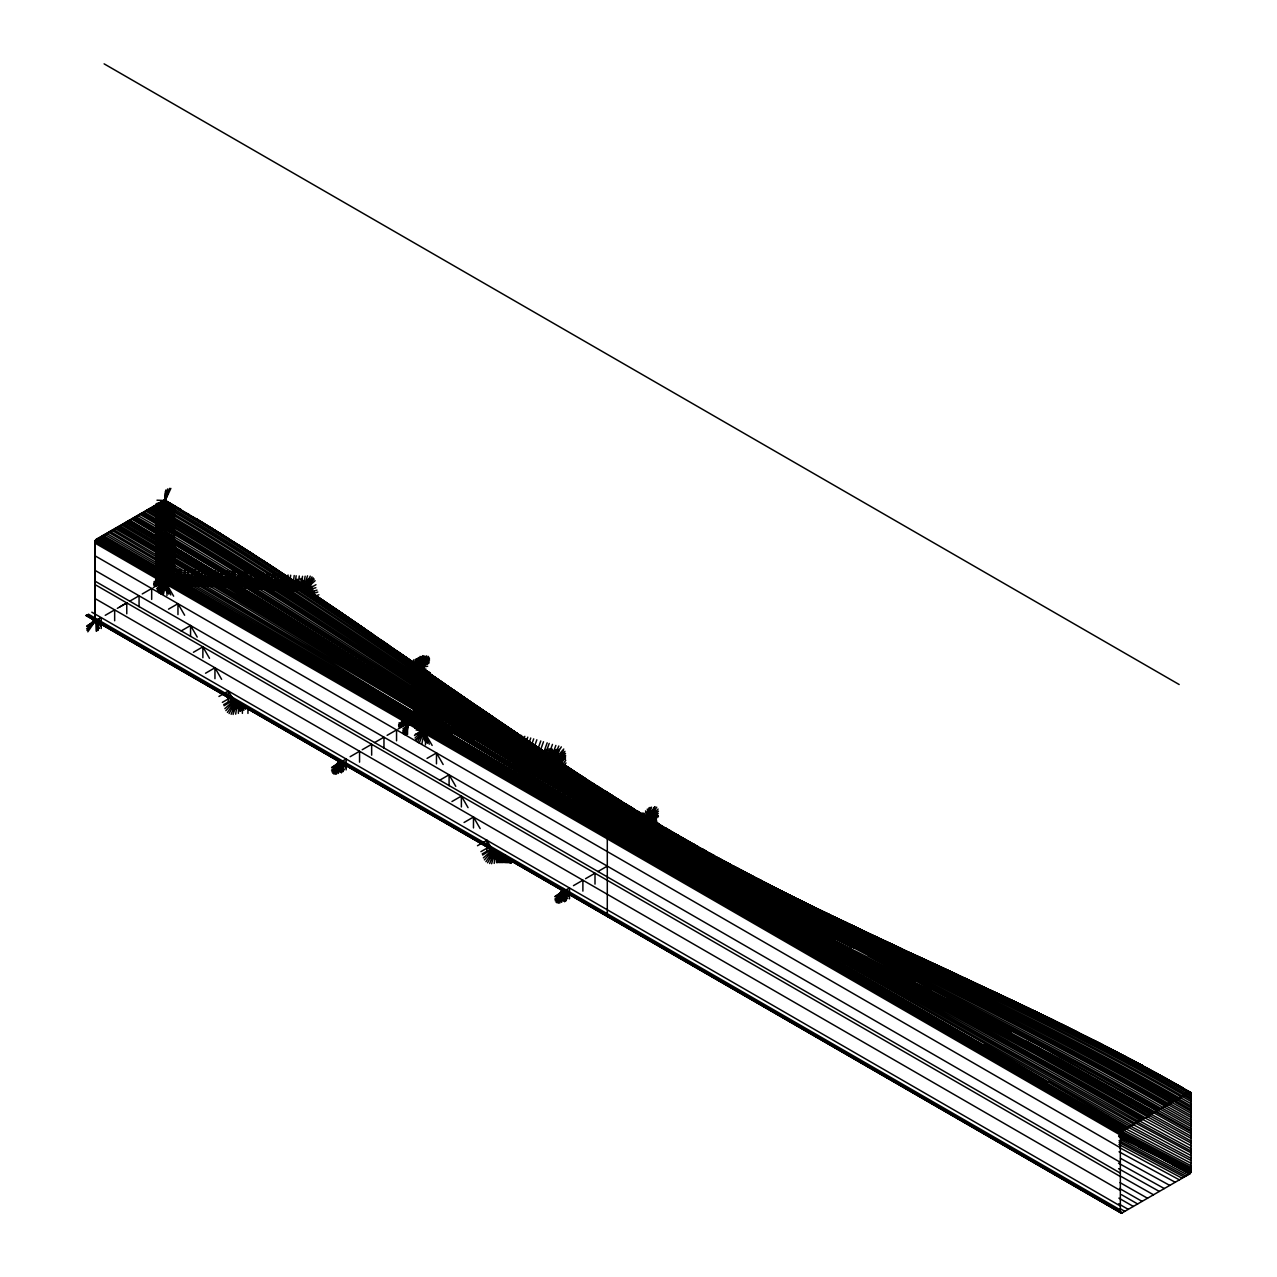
<?xml version="1.0" encoding="UTF-8"?>
<svg xmlns="http://www.w3.org/2000/svg" width="1277" height="1277" viewBox="0 0 1277 1277"><rect width="100%" height="100%" fill="white"/><g stroke="black" fill="none" stroke-linecap="round" stroke-linejoin="round"><path stroke-width="1.5" d="M155.938 509.507L165.356 504.064L165.387 493.193M165.371 491.326L165.324 555.543M155.922 512.396L165.356 506.953L165.387 494.965M155.938 515.892L165.356 510.449L165.419 498.11M155.922 519.787L165.356 514.344L165.435 501.765M155.922 523.011L165.34 517.584L165.451 505.101M155.906 527.976L165.324 522.548L165.882 489.953M155.906 531.392L165.34 525.98L165.467 515.126M155.906 530.019L165.324 524.608L165.467 513.753M155.906 537.026L165.34 531.631L165.483 516.898M155.906 544.13L165.34 538.75L165.499 522.963M155.89 551.52L165.324 546.173L165.515 530.115M155.874 561.481L165.308 556.165L165.515 537.074M155.858 574.698L165.276 569.462L165.531 546.923M165.499 560.459L165.292 577.06L155.874 582.248M420.117 656.426L419.862 667.456L429.295 672.899M161.572 585.489L170.99 580.349L171.262 569.319M164.206 585.52L173.624 580.412L173.911 569.366M176.864 569.43L176.561 580.46L167.127 585.568L176.561 580.46L165.276 573.916L155.858 579.12L165.276 573.916M306.847 578.976L306.544 590.038L315.962 584.722M179.466 569.494L179.147 580.524L169.713 585.616M181.27 569.526L180.935 580.556L171.517 585.632M174.997 585.696L184.431 580.636L184.798 569.606M188.342 569.686L187.958 580.716L178.541 585.76M192.236 569.781L191.821 580.812L182.388 585.856M195.237 569.877L194.79 580.891L185.373 585.92M199.036 569.989L198.558 581.003L189.14 586.015M201.942 570.069L201.447 581.083L192.013 586.079M205.342 570.18L204.815 581.195L195.397 586.175M198.286 586.255L207.72 581.29L208.263 570.276M210.226 570.34L209.651 581.354L200.218 586.319M202.373 586.382L211.79 581.434L212.381 570.42M557.011 749.28L556.405 760.501L548.535 755.968M215.079 570.532L214.472 581.53L205.054 586.462M218.351 570.659L217.713 581.658L208.295 586.574M220.889 570.755L220.235 581.769L210.801 586.67M222.677 570.835L221.99 581.849L212.573 586.734M215.669 586.861L225.087 581.977L225.806 570.979M227.593 571.058L226.859 582.057L217.441 586.941M219.341 587.005L228.759 582.152L229.509 571.154M231.903 571.25L231.121 582.248L221.703 587.101M223.539 587.181L232.957 582.344L233.739 571.346M234.872 571.41L234.074 582.392L224.656 587.212M238.751 571.601L237.905 582.583L228.503 587.404M240.427 571.697L239.565 582.679L230.147 587.484M242.55 571.809L241.672 582.791L232.254 587.58M234.617 587.691L244.035 582.919L244.929 571.936M247.371 572.08L246.429 583.046L237.027 587.803M251.17 572.304L250.196 583.27L240.778 588.011M255.24 572.543L254.219 583.509L244.817 588.234M257.922 572.719L256.885 583.685L247.467 588.378M260.987 572.926L259.917 583.876L250.515 588.569M263.381 573.086L262.28 584.052L252.878 588.713M266.957 573.341L265.808 584.291L256.406 588.936M269.718 573.533L268.553 584.483L259.135 589.112M272.799 573.756L271.586 584.706L262.184 589.32M275.624 573.98L274.395 584.914L264.993 589.511M278.466 574.187L277.189 585.121L267.787 589.703M281.291 574.427L279.982 585.345L270.58 589.91M284.308 574.666L282.967 585.6L273.581 590.134M288.091 574.985L286.718 585.904L277.317 590.421M290.677 575.209L289.256 586.127L279.871 590.612M294.205 575.528L292.752 586.43L283.366 590.916M657.958 824.463L648.524 819.02L650.073 807.383M296.168 575.719L294.684 586.606L285.298 591.075M299.281 575.991L297.764 586.893L288.363 591.331M302.537 576.31L300.989 587.197L291.587 591.634M235.686 714.146L237.394 702.446M338.341 773.415L340.049 761.715M494.199 863.396L495.907 851.711M561.641 902.328L563.333 890.644M308.603 578.976L306.847 590.692L303.703 588.873M308.204 591.283L309.832 581.466M309.321 591.203L310.646 583.35M310.614 592.783L311.78 586.031M311.636 595.258L312.801 588.505M313.376 594.683L313.982 591.299M167.606 488.947L165.356 500.807L165.547 506.57M565.535 758.937L556.692 761.188L559.103 749.28M305.155 576.182L302.857 587.388L293.518 591.219M161.365 593.422L163.871 581.482L154.788 583.828M163.376 594.587L165.898 582.631L156.8 584.994M406.262 734.802L408.768 722.862L399.669 725.208M421.889 743.821L424.395 731.881L415.312 734.227M407.124 723.836L416.047 722.191L419.095 710.14M421.857 710.714L418.776 722.766L409.869 724.378M412.886 725.017L421.793 723.389L424.906 711.353M414.578 725.017L423.485 723.389L426.566 710.65M426.71 712.39L423.565 724.426L414.658 726.038L423.581 724.442L433.015 729.885M426.773 713.54L423.661 725.591L424.108 731.577M414.817 728.209L423.725 726.645L426.853 714.561M414.195 719.973L423.15 718.249L426.279 706.277M426.374 707.841L423.246 719.829L423.693 726.23M426.47 709.246L423.341 721.25L414.402 722.926M427.619 711.943L424.475 723.963L415.568 725.544M413.844 714.673L422.815 712.837L425.959 700.929M413.924 716.062L422.895 714.258L426.023 702.334M426.103 703.531L422.974 715.455L423.501 723.245M414.099 718.775L423.07 717.02L426.199 705.064M417.451 725.927L426.342 724.378L429.503 712.343M413.556 710.635L422.543 708.719L425.688 696.875M413.636 711.752L422.623 709.868L425.768 698.008M425.832 698.918L422.687 710.794L423.246 719.286M413.748 713.46L422.735 711.608L425.864 699.716M413.269 706.117L422.288 704.122L425.433 692.326M425.512 693.65L422.352 705.463L422.703 710.571M425.56 694.417L422.4 706.229L422.974 714.944M413.477 709.262L422.479 707.33L425.624 695.486M421.075 726.693L429.966 725.16L433.174 713.141M413.062 702.685L422.08 700.642L425.209 688.399M425.273 689.692L422.128 701.456L422.623 709.23M413.157 704.521L422.176 702.494L425.337 690.729M413.221 705.351L422.24 703.34L425.385 691.559M424.954 682.908L421.793 694.576L422.128 699.764M425.018 683.993L421.841 695.678L422.416 705.782M412.854 698.87L421.905 696.747L425.065 685.047M412.902 699.796L421.937 697.689L425.097 685.972M412.934 700.514L421.969 698.423L425.129 686.707M436.862 713.955L433.621 725.975L424.73 727.459M412.551 693.251L421.618 691.001L424.778 679.38M412.647 695.087L421.713 692.868L424.874 681.216M424.571 674.064L421.394 685.621L421.713 690.873M424.634 675.693L421.458 687.265L422.033 698.056M412.423 690.649L421.506 688.367L424.682 676.778M412.487 692.038L421.554 689.772L424.73 678.167M440.9 714.865L437.612 726.852L428.737 728.337M412.136 683.961L421.234 681.551L424.411 670.058M412.184 685.27L421.282 682.892L424.459 671.367M412.248 686.691L421.346 684.328L424.507 672.787M424.267 665.987L421.091 677.433L421.665 689.596M412.024 681.343L421.139 678.885L424.315 667.424M412.072 682.652L421.187 680.21L424.363 668.733M444.029 715.567L440.709 727.555L431.834 729.007M411.753 674.304L420.899 671.718L424.076 660.353M411.801 675.23L420.931 672.676L424.124 661.294M411.864 676.922L420.995 674.384L424.172 662.971M411.912 678.135L421.043 675.629L424.219 664.2M422.591 655.66L419.175 667.775L428.609 673.218M423.98 657.272L420.787 668.589L421.362 680.96M411.705 672.803L420.835 670.202L424.028 658.852M447.972 716.461L444.604 728.449L435.744 729.869M438.745 730.54L447.62 729.151L451.004 717.179M454.548 717.993L451.116 729.965L442.257 731.338M445.258 732.04L454.117 730.683L457.581 718.712M459.608 719.19L456.128 731.162L447.269 732.503M656.729 818.158L648.03 819.275L651.557 807.144M233.116 714.466L236.676 702.334L240.347 703.244M336.49 774.149L340.049 762.018M461.875 719.749L458.363 731.689L449.52 733.014M491.629 863.715L495.189 851.583M559.789 903.078L563.365 890.931M452.313 733.668L461.141 732.375L464.684 720.42M468.084 721.25L464.525 733.19L455.681 734.467M458.299 735.105L467.127 733.828L470.718 721.904M472.57 722.367L468.962 734.291L460.135 735.536M475.826 723.181L472.171 735.089L463.359 736.334M465.211 736.781L474.022 735.568L477.694 723.644M479.689 724.155L476.002 736.063L467.19 737.26M482.179 724.793L478.476 736.701L469.665 737.883M484.111 725.288L480.391 737.18L471.58 738.361M485.276 725.591L481.541 737.483L472.745 738.633M489.33 726.645L485.547 738.521L476.768 739.67M491.07 727.092L487.271 738.984L478.476 740.101M480.711 740.676L489.49 739.559L493.305 727.682M495.763 728.337L491.932 740.213L483.153 741.298M498.301 729.007L494.454 740.883L485.675 741.953M502.26 730.061L498.365 741.921L489.602 742.975M506.506 731.21L502.579 743.07L493.816 744.092M509.315 731.976L505.357 743.837L496.609 744.842M499.786 745.704L508.533 744.714L512.524 732.87M514.998 733.557L511.008 745.401L502.26 746.359M518.733 734.594L514.695 746.422L505.963 747.364M521.607 735.408L517.552 747.237L508.821 748.146M524.815 736.318L520.745 748.13L512.013 749.04M294.556 589.192L303.479 587.516L307.549 575.831M527.784 737.164L523.682 748.976L514.966 749.87M656.745 821.734L652.531 833.897L644.087 833.897M656.905 822.596L652.675 834.759L653.377 838.622M530.737 738.01L526.619 749.822L517.903 750.684M656.25 818.828L652.004 830.992L652.707 834.823L662.109 840.218M656.458 819.994L652.212 832.157L653.233 837.744M643.911 832.923L652.355 832.923L656.586 820.76M166.042 504.319L165.324 500.52L169.586 488.357M533.69 738.856L529.54 750.668L520.824 751.514M643.225 829.108L651.653 829.092L655.915 816.945M643.4 830.098L651.829 830.098L656.091 817.934M642.73 826.347L651.174 826.331L655.452 814.199M655.596 815.109L651.318 827.241L652.547 833.929L661.949 839.356M643.049 828.182L651.493 828.166L655.755 816.019M536.835 739.782L532.669 751.578L523.969 752.392M655.293 813.21L650.999 825.341L651.877 830.162M540.794 740.931L536.595 752.728L527.896 753.542M642.187 823.266L650.631 823.234L654.941 811.134M642.331 824.112L650.775 824.08L655.069 811.964M543.507 741.729L539.277 753.51L530.593 754.308M654.478 808.309L650.137 820.393L641.692 820.425M654.638 809.331L650.312 821.43L651.478 827.911M641.98 822.101L650.424 822.069L654.75 809.969M547.179 742.815L542.933 754.595L534.249 755.377M650.855 824.208L649.945 819.307L654.303 807.224M421.33 672.085L420.772 667.679L424.954 656.107M549.222 743.422L544.96 755.202L536.276 755.968M552.462 744.395L548.184 756.176L539.501 756.91M542.885 757.915L551.552 757.181L555.862 745.417M159.657 593.262L164.573 581.131L156.512 580.109M160.679 593.853L165.595 581.721L157.534 580.7M404.554 734.642L409.454 722.511L401.409 721.489M419.191 743.102L424.108 730.971L416.047 729.949M412.599 663.05L414.003 659.586M231.137 714.274L236.117 702.158L241.401 704.138M335.117 774.309L340.081 762.177M414.067 663.96L416.19 658.756M489.65 863.523L494.614 851.392L497.822 851.839M558.416 903.222L563.396 891.107M415.264 664.95L418.138 658.022M416.621 665.876L420.229 657.224M417.371 667.041L421.729 656.665M423.741 655.899L418.633 667.999L425.991 669.132M650.903 821.574L649.833 818.653L655.053 806.633M545.343 757.229L553.564 757.804L558.831 746.007M166.569 502.755L165.26 500.392L170.879 488.389M557.075 762.577L562.981 750.668M421.985 670.01L420.724 667.44L426.662 655.835M296.615 585.808L304.245 587.803L310.279 576.135M229.062 713.54L235.495 701.871L242.391 705.319M333.728 773.974L340.161 762.289L338.357 760.884M487.575 862.789L494.007 851.12L500.903 854.568M557.027 902.887L563.46 891.218L561.672 889.814M158.651 592.496L165.164 580.859L153.894 585.233M158.939 592.656L165.451 581.019L158.348 577.284M403.564 733.892L410.077 722.255L403.261 718.664M417.435 741.905L423.948 730.268L417.132 726.677M647.806 818.142L653.601 808.277M547.418 754.755L554.33 758.187L561.321 746.853M645.332 815.955L649.706 818.493L656.729 807.176M293.311 581.642L304.772 588.09L312.003 576.885M558.257 761.842L564.657 752.456M87.81 631.812L95.36 620.925L101.011 626.384M227.418 712.422L234.968 701.536L245.631 709.246M332.706 773.208L340.257 762.321L345.907 767.78M485.93 861.672L493.481 850.785L504.144 858.495M556.022 902.137L563.572 891.25L570.356 894.666M414.53 662.476L420.612 667.264L428.322 656.378M157.486 590.868L165.356 580.333L160.152 574.251M158.013 591.171L165.866 580.62L160.663 574.554M402.909 732.567L410.779 722.016L405.575 715.95M415.983 740.117L423.852 729.566L418.648 723.484M559.677 763.071L565.328 755.553M559.869 765.035L565.503 757.532M562.375 764.827L565.775 760.342M563.732 765.913L565.998 762.928M313.28 577.89L305.187 588.394L294.811 582.36M647.168 818.621L654.255 810.049M640.639 815.636L643.033 812.826M643.56 814.981L645.954 812.172M644.326 817.057L649.115 811.438M645.348 817.95L651.334 810.943M429.104 657.384L420.484 667.248L430.046 672.708M563.78 749.024L555.192 758.841L544.13 752.361M86.98 630.439L95.536 620.893L99.526 628.444M225.869 710.619L234.425 701.073L243.907 710.267M331.892 771.835L340.432 762.289L344.423 769.839M484.398 859.868L492.938 850.322L502.436 859.517M555.208 900.764L563.748 891.218L567.754 898.769M295.673 579.902L305.522 588.697L314.222 579.04M658.9 823.968L649.466 818.525L658.086 809.043M156.544 588.825L165.308 579.742L161.828 571.633M157.789 589.543L166.553 580.46L163.057 572.351M402.702 730.939L411.465 721.856L407.986 713.747M415.041 738.058L423.804 728.975L420.325 720.882M429.487 658.613L420.309 667.28L415.919 660.353M315.116 580.716L305.905 589.112L294.061 582.073M564.961 751.291L555.718 759.416L546.285 753.973M86.628 628.811L95.743 620.798L98.137 629.96M224.864 708.623L233.978 700.594L242.343 710.922M331.525 770.207L340.656 762.193L343.034 771.356M483.376 857.873L492.507 849.859L500.855 860.187M554.841 899.136L563.955 891.107L566.334 900.269M658.453 811.134L649.179 818.669L659.379 824.75M429.567 660.017L420.149 667.344L430.189 673.123M155.986 586.303L165.308 579.183L163.791 569.303M157.997 587.452L167.303 580.333L165.802 570.468M402.909 728.864L412.232 721.744L410.715 711.864M414.482 735.536L423.788 728.417L422.288 718.536M565.551 753.638L556.118 759.991L542.118 751.738M86.66 626.416L96.094 620.606L96.413 631.301M224.113 705.766L233.531 699.956L240.427 711.369M331.573 767.812L340.991 762.002L341.31 772.697M482.642 855.031L492.06 849.221L498.956 860.634M554.872 896.741L564.306 890.931L564.626 901.626M429.311 661.917L419.862 667.456L426.47 663.641M658.278 813.305L648.86 818.828L658.278 824.272M96.589 620.83A2.506 1.437 -60 0 1 94.817 619.808L94.817 542.214A2.506 1.437 -60 0 1 96.589 539.149L163.775 500.361L171.948 504.958M155.922 507.639L165.356 502.196L174.789 507.639M155.922 511.279L165.356 505.836L174.789 511.279M155.938 514.408L165.356 508.964L174.789 514.408M155.922 518.047L165.356 512.604L174.789 518.063M155.922 521.399L165.356 515.956L174.789 521.399M87.091 625.81L101.25 617.637L101.25 628.523M105.241 615.322L114.659 609.879L114.659 620.766M120.102 606.751L126.774 602.904L126.774 613.79M129.631 601.244L139.065 595.8L139.065 606.687M142.242 593.965L151.676 588.521L151.676 599.408M153.24 587.612L162.674 582.168L162.674 593.055M88.4 625.044L101.25 617.637M117.34 608.347L126.774 602.904M157.534 590.086L166.968 584.643L173.64 596.199M168.532 609.145L177.966 603.702L184.638 615.243M181.126 630.966L190.56 625.522L197.233 637.079M193.434 652.276L202.867 646.832L209.524 658.373M205.533 673.234L214.951 667.775L221.623 679.332M218.942 696.46L228.375 691.017L239.773 710.762M222.358 702.382L231.791 696.939L231.791 707.825M223.667 704.665L233.1 699.221L233.1 710.108M331.988 767.19L346.147 759.017L346.147 769.903M350.137 756.718L359.555 751.275L359.555 762.161M362.221 749.727L371.655 744.283L371.655 755.17M374.528 742.623L383.962 737.18L383.962 748.067M387.123 735.344L396.556 729.901L396.556 740.788M398.121 728.991L407.555 723.548L407.555 734.435M334.542 765.721L340.991 762.002M416.047 739.335L425.48 733.892L432.153 745.449M427.061 758.394L436.479 752.951L443.151 764.508M439.655 780.231L449.089 774.788L455.761 786.329M451.946 801.525L461.38 796.082L468.052 807.639M464.062 822.484L473.48 817.041L480.152 828.597M477.486 845.725L486.904 840.282L498.301 860.028M480.902 851.663L490.336 846.22L490.336 857.106M482.211 853.93L491.645 848.487L491.645 859.373M655.468 815.013L648.86 818.828L648.828 807.958M555.303 896.135L569.478 887.962L569.478 898.848M573.469 885.647L582.887 880.204L582.887 891.107M585.568 878.672L595.002 873.229L595.002 884.115M597.859 871.568L607.293 866.125M557.857 894.65L564.306 890.931M1120.344 1211.889L1120.344 1134.311A2.506 1.437 -60 0 1 1122.116 1131.246L1189.302 1092.458A2.506 1.437 -60 0 1 1191.074 1093.463L1191.074 1171.057A2.506 1.437 -60 0 1 1189.302 1174.122L1122.116 1212.911A2.506 1.437 -60 0 1 1120.344 1211.889L86.66 615.163M155.922 524.639L165.34 519.212L174.773 524.655M155.906 526.395L165.34 520.968L174.773 526.411M155.906 533.148L165.34 527.736L174.757 533.179M155.906 534.696L165.34 529.285L174.773 534.728M155.906 539.197L165.34 533.802L174.773 539.245M155.906 540.586L165.34 535.207L174.773 540.65M155.906 541.959L165.34 536.563L174.757 542.007M155.906 543.172L165.34 537.793L174.773 543.236M155.906 546.348L165.34 540.985L174.773 546.428M155.906 546.987L165.34 541.624L174.773 547.067M155.906 548.041L165.34 542.677L174.757 548.12M155.89 549.413L165.324 544.05L174.757 549.493M155.89 550.499L165.324 545.151L174.757 550.595M155.89 553.308L165.324 547.961L174.757 553.404M155.89 554.298L165.308 548.966L174.741 554.41M155.89 555.75L165.324 550.419L174.757 555.862M155.89 557.618L165.324 552.287L174.757 557.73M155.89 559.15L165.324 553.819L174.741 559.262M155.89 560.38L165.324 555.064L174.741 560.507M658.246 815.476L648.477 819.164L656.25 814.662M155.89 563.125L165.308 557.826L174.741 563.269M155.874 565.057L165.308 559.773L174.741 565.216M155.874 566.701L165.308 561.417L174.741 566.86M155.874 568.84L165.292 563.572L174.726 569.015M155.858 570.532L165.292 565.264L174.726 570.707M155.858 572.719L165.292 567.451L174.71 572.894M155.842 576.661L165.276 571.442L180.935 580.556L167.606 580.317M155.842 577.667L165.276 572.463L179.147 580.524L163.217 580.237M425.592 664.327L420.149 667.344L418.505 657.559M155.874 580.78L165.292 575.576M654.494 815.748L649.179 818.669L647.295 809.075M155.443 586.079L163.871 581.482M400.324 727.459L408.768 722.862M90.763 623.415L95.743 620.798M428.05 663.098L419.175 667.775L427.715 666.211M335.675 764.811L340.656 762.193M558.975 893.74L563.955 891.107M648.03 819.275L657.112 814.55M155.938 505.963L165.356 501.127L174.773 506.57M565.743 755.904L556.405 760.501L550.275 748.657M424.794 665.125L420.309 667.28L417.324 658.677M154.421 585.856L164.573 581.131M399.318 727.236L409.454 722.511M419.878 666.993L423.262 665.429M420.261 666.977L425.353 664.615M420.037 667.201L426.805 664.056M428.849 663.29L420.341 667.217L423.964 666.195M648.524 819.02L657.799 815.365M91.689 622.378L95.536 620.893M398.807 726.629L410.077 722.255M336.585 763.774L340.432 762.289M559.901 892.703L563.748 891.218M309.704 592.624L317.015 590.086M310.487 594.523L317.797 592.017M315.259 596.008L318.915 594.779M315.882 587.691L306.847 590.692L301.691 578.465M156.145 503.745L165.356 500.807L174.789 506.267M153.639 584.227L165.866 580.62M398.552 725.639L410.779 722.016M411.641 671.223L420.787 668.589L430.221 674.033M411.976 679.923L421.091 677.433L430.525 682.876M649.53 819.1L658.437 816.737M412.311 687.952L421.394 685.621L430.828 691.065M412.375 689.58L421.458 687.265L430.892 692.709M648.333 819.403L655.516 817.615M412.742 696.763L421.793 694.576L431.227 700.019M412.806 697.833L421.841 695.678L431.275 701.121M413.03 702.222L422.064 700.147L431.482 705.59M413.11 703.483L422.128 701.456L431.562 706.899M413.349 707.442L422.352 705.463L431.786 710.906M413.397 708.192L422.4 706.229L431.834 711.688M413.7 712.662L422.687 710.794L432.121 716.237M153.687 583.03L166.553 580.46M414.003 717.243L422.974 715.455L432.392 720.898M398.6 724.426L411.465 721.856M414.307 721.537L423.246 719.829L432.68 725.272M414.514 724.314L423.437 722.67L423.948 729.39M412.886 724.985L421.809 723.405L412.359 717.945M414.738 727.188L423.661 725.591L433.079 731.035M411.976 668.829L420.772 667.679M154.054 581.514L167.303 580.333M398.967 722.926L412.232 721.744M641.501 819.339L649.945 819.307M92.678 620.941L95.36 620.925M337.591 762.337L340.257 762.321M641.868 821.462L650.312 821.43L659.746 826.873M560.89 891.266L563.572 891.25L569.223 896.709M642.554 825.357L650.999 825.341L660.417 830.784M642.89 827.257L651.318 827.241L660.752 832.684M643.56 830.992L652.004 830.992L661.422 836.435M643.784 832.157L652.212 832.157L661.646 837.6M157.662 580.141L173.624 580.412M171.102 580.397L187.958 580.716L178.525 575.273M178.477 580.572L191.821 580.812L182.388 575.368M181.462 580.636L194.79 580.891L185.357 575.448M185.229 580.748L198.558 581.003L189.124 575.56M188.118 580.827L201.447 581.083L192.013 575.64M191.486 580.923L204.815 581.195L195.381 575.751M194.375 581.019L209.651 581.354L200.218 575.911M198.462 581.147L214.472 581.53L205.038 576.087M204.384 581.37L217.713 581.658L522.325 768.435L666.578 853.259L778.683 915.465L1034.849 1053.844L1191.074 1141.063M206.89 581.466L220.235 581.769L210.801 576.326M208.662 581.546L221.99 581.849L212.573 576.406M211.759 581.673L226.859 582.057L217.425 576.613M215.414 581.833L231.121 582.248L221.687 576.805M219.628 582.025L234.074 582.392L224.64 576.949M224.576 582.264L237.905 582.583L228.487 577.14M226.237 582.344L239.565 582.679L230.131 577.236M228.344 582.456L241.672 582.791L232.238 577.348M230.69 582.567L246.429 583.046L237.011 577.603M236.868 582.919L250.196 583.27L240.762 577.827M240.89 583.158L254.219 583.509L244.801 578.066M243.556 583.318L256.885 583.685L247.451 578.242M246.589 583.509L259.917 583.876L250.484 578.433M248.951 583.669L262.28 584.052L252.862 578.609M252.479 583.892L265.808 584.291L256.39 578.848M255.224 584.084L268.553 584.483L259.119 579.04M258.257 584.307L271.586 584.706L262.152 579.263M261.067 584.499L274.395 584.914L264.962 579.471M263.86 584.706L277.189 585.121L267.755 579.678M266.654 584.93L279.982 585.345L270.548 579.902M269.655 585.169L282.967 585.6L273.549 580.157M273.39 585.473L286.718 585.904L277.285 580.46M275.944 585.68L289.256 586.127L279.839 580.684M279.424 585.983L292.752 586.43L283.318 580.987M281.371 586.159L294.684 586.606L285.266 581.163M284.436 586.43L297.764 586.893L288.331 581.45M287.66 586.734L300.989 587.197L291.555 581.753M156.991 500.201L165.324 500.52M289.576 586.271L302.857 587.388L293.423 581.945M420.612 667.264L423.054 667.648M641.884 817.376L649.833 818.653M412.918 665.828L420.724 667.44M403.069 719.526L418.776 722.766L409.358 717.323M408.816 720.707L421.809 723.405M411.497 721.266L426.342 724.378M416.988 722.447L429.966 725.16M420.644 723.245L433.621 725.975L424.187 720.515M424.65 724.123L437.612 726.852L428.178 721.409M427.747 724.809L440.709 727.555L431.275 722.112M431.642 725.687L444.604 728.449L435.17 723.005M290.517 584.738L303.479 587.516M434.659 726.374L451.116 729.965L441.682 724.522M441.172 727.89L456.128 731.162L446.695 725.703M445.418 728.896L458.363 731.689L448.929 726.246M448.195 729.55L464.525 733.19L455.091 727.746M454.181 731.003L468.962 734.291L459.528 728.848M459.241 732.248L472.171 735.089L462.753 729.646M461.077 732.711L476.002 736.063L466.568 730.62M465.546 733.828L478.476 736.701L469.042 731.258M467.446 734.307L480.391 737.18L470.958 731.737M468.611 734.61L481.541 737.483L472.107 732.04M472.634 735.632L485.547 738.521L476.129 733.078M474.342 736.079L487.271 738.984L477.837 733.525M476.56 736.653L491.932 740.213L482.498 734.77M481.525 737.962L494.454 740.883L485.021 735.44M485.452 739L498.365 741.921L488.931 736.478M489.666 740.117L502.579 743.07L493.145 737.627M492.443 740.883L505.357 743.837L495.923 738.393M495.636 741.745L511.008 745.401L501.574 739.958M501.797 743.437L514.695 746.422L505.261 740.979M504.654 744.236L517.552 747.237L508.118 741.793M507.847 745.13L520.745 748.13L511.311 742.687M510.784 745.96L523.682 748.976L514.248 743.533M513.721 746.79L526.619 749.822L517.185 744.379M516.642 747.636L529.54 750.668L520.106 745.225M519.787 748.53L532.669 751.578L523.235 746.135M523.714 749.663L536.595 752.728L527.162 747.284M526.395 750.461L539.277 753.51L529.843 748.067M530.051 751.53L542.933 754.595L533.499 749.152M532.078 752.121L544.96 755.202L535.526 749.759M535.302 753.079L548.184 756.176L538.75 750.716M538.686 754.084L551.552 757.181M541.017 753.685L553.564 757.804M560.475 763.822L563.875 765.067M494.614 851.392L501.669 854.042M643.305 814.231L651.861 819.339M292.034 582.887L304.245 587.803M942.378 969.195L947.183 971.382M961.581 977.974L966.386 980.177M953.584 974.319L958.388 976.506M975.995 984.583L982.396 987.536M894.475 945.778L902.472 949.481M974.367 982.875L902.504 949.737M992.006 991.974L996.81 994.208M984.008 988.27L990.409 991.239M917.796 956.234L949.689 971.063M965.971 978.597L870.515 934.62M878.544 938.627L1038.329 1012.948L1142.5 1065.593M872.143 936.057L876.932 938.276M998.422 994.943L1004.823 997.928M878.528 939.026C980.991 986.498 1084.668 1031.912 1182.821 1088.004M886.222 941.548L901.833 948.811M965.635 978.501L973.601 982.221M917.477 956.234L885.584 941.309M949.258 971.111L1053.796 1020.291M974.143 982.46L1054.036 1020.387L1126.298 1056.941M909.368 952.53L957.654 974.782M870.547 934.908L1022.207 1005.127L1118.285 1052.727M1011.24 1000.913L1020.85 1005.43M870.531 935.307L856.149 928.571M1011.176 1001.344L1014.385 1002.844L1011.161 1001.407M973.186 982.3L981.295 986.004M862.534 930.869L893.868 945.076M965.204 978.565L973.313 982.252M878.512 938.356L798.604 900.461M989.563 989.707L1013.507 1001.024M877.906 937.605L854.473 926.799M981.167 986.036L989.276 989.755M885.887 941.341L794.597 898.481M1024.01 1007.345L1028.815 1009.628M1005.238 997.289L989.148 989.787M1022.446 1006.18L1028.863 1009.213M849.748 925.554L840.154 921.02M997.129 993.554L1029.47 1008.67M1030.459 1009.963L1060.932 1024.569M861.959 930.071L837.536 918.578M846.491 923.016L862.278 930.294M1120.679 1130.752L1191.074 1167.641M1120.631 1131.965L1191.074 1168.87M1118.812 1132.46L1158.271 1152.141L1191.074 1170.195M1038.44 1014.177L1044.857 1017.242L1040.037 1015.007M845.677 922.409L853.978 926.288M854.297 926.527L822.532 911.523M838.558 920.254L825.756 914.14M1119.897 1133.832L1140.808 1144.256M1013.092 1001.136L1029.182 1008.734M845.997 922.473L829.555 914.731M846.316 922.728L802.547 901.754M1119.801 1134.359L1131.949 1140.696M1119.69 1134.758L1190.739 1172.446M1119.243 1135.668L1190.228 1173.292M1119.035 1135.955L1148.342 1150.88M1118.604 1136.45L1122.132 1138.142M1029.07 1008.782L1037.467 1012.517M1037.052 1012.645L1053.445 1020.291M821.558 910.852L829.699 914.715M814.534 907.628L830.034 914.795M1064.124 1026.58L1070.541 1029.661M808.149 905.632L814.55 908.745M1123.425 1135.508L1191.01 1171.616M1045.049 1016.524L1061.442 1024.218M1062.544 1025.351L1126.745 1057.739L1182.997 1088.467M806.537 903.717L822.037 910.932M802.547 902.887L806.553 904.85M1121.908 1138.334L1130.863 1142.42M1121.717 1138.477L1156.371 1155.733M1053.158 1020.371L1069.44 1028.177M1072.153 1030.443L1078.57 1033.604M805.564 903.015L814.056 907.021M1061.794 1024.218L1077.804 1032.151M806.058 903.094L793.56 897.061M798.54 899.774L806.394 903.398M794.533 898.944L798.54 900.923M1080.182 1034.466L1101.061 1044.857L1094.628 1041.665M797.726 899.04L801.717 901.035M794.533 897.795L805.723 903.015M790.591 896.502L798.604 900.125M1124.335 1128.022L1191.074 1163.251M1124.255 1130.544L1191.074 1165.773M790.543 895.8L798.396 899.455M786.584 894.507L794.597 898.146M786.52 894.969L790.527 896.965M1129.65 1125.66L1191.074 1158.351M1127.862 1127L1191.074 1160.538M1132.076 1140.313L1190.898 1172.031M1120.807 1139.659L1187.722 1175.032M1069.152 1028.256L1109.825 1048.417M1069.041 1028.32L1085.163 1036.285M789.569 895.049L794.055 897.156M786.536 893.804L794.39 897.46M782.578 892.495L790.607 896.167M1133.13 1124.606L1191.074 1155.589M1131.502 1141.622L1190.451 1172.972M1119.067 1140.664L1185.902 1176.085M785.563 893.038L790.064 895.161M782.53 891.793L790.383 895.464M786.6 894.171L754.531 878.209M1136.658 1121.749L1191.074 1151.024M1134.918 1122.722L1191.074 1152.86M1119.179 1142.452L1184.226 1177.059M340.161 762.289L347.057 765.737M781.556 891.027L786.057 893.15M778.523 889.782L786.393 893.469M782.593 892.16L746.518 874.043M774.5 888.936L778.507 890.947M1138.414 1120.28L1191.074 1148.709M1118.907 1144.447L1182.151 1178.24M1085.45 1036.19L1093.463 1040.244M777.565 889L782.067 891.138M774.516 887.754L782.386 891.458M1085.035 1036.333L1093.16 1040.34M773.559 886.972L778.06 889.111M770.526 885.727L778.379 889.431M766.471 884.865C905.856 956.074 1051.274 1015.343 1186.908 1093.83M1140.744 1144.623L1149.332 1148.981M1119.674 1147.704L1179.405 1179.836M1094.245 1040.388L1102.243 1044.458M769.552 884.929L774.054 887.084M766.519 883.668L774.373 887.403M1139.084 1147.081L1164.8 1160.218M1093.048 1040.404L1101.46 1044.331M765.705 882.87L769.712 884.929M765.546 882.87L770.047 885.041M770.382 885.36L758.506 879.55M1119.051 1151.774L1175.223 1182.247M750.493 875.399L766.056 882.982M766.376 883.317L758.362 879.199M1101.061 1044.506L1109.474 1048.465M1110.703 1049.822L1133.21 1061.49L1126.777 1058.154M762.05 880.922L746.486 873.308M770.941 887.004L690.889 844.065L626.784 806.25M761.699 880.811L722.431 860.49M1149.412 1148.422L1166.332 1157.505M1109.074 1048.64L1117.838 1052.583M754.547 877.858L746.534 873.676M746.422 874.522L750.445 876.613M853.706 947.837C602.201 823.729 373.682 660.161 132.345 518.51M868.871 956.345L1044.937 1048.752L1157.058 1111.07M1148.103 1151.12L1190.004 1173.547M749.679 874.569L754.037 876.772M914.955 981.917L866.397 956.92M1145.246 1118.045L1191.074 1143.043M1141.861 1119.003L1191.074 1145.74M1117.487 1052.631L1125.867 1056.797M745.513 872.462L750.03 874.697M850.386 948.524L866.955 956.792M930.406 990.489L1011.001 1032.534M930.965 990.298C650.935 855.686 394.801 678.981 128.131 520.936M1148.646 1115.092L1191.074 1138.35M1117.088 1052.807L1133.88 1061.059M741.506 870.339L746.023 872.59M746.343 872.941L729.47 863.938M742.512 871.936L718.44 859.07M834.935 939.984C697.769 869.046 564.482 790.91 434.324 707.873L257.858 597.045L129.6 520.09M850.945 948.396C599.967 823.633 370.506 661.678 129.057 520.409M946.417 998.901L1059.032 1058.41L1155.142 1112.171M913.486 982.38L1057.564 1059.176L1191.074 1133.673M1155.35 1111.9L1191.074 1131.677M1150.338 1113.831L1191.074 1136.211M1126.106 1056.845L1142.356 1065.481M737.499 868.216L742.017 870.483M742.528 871.584L682.317 838.526M1155.366 1110.862L1191.074 1130.64M1125.101 1057.021L1150.194 1069.743M1156.611 1155.541L1189.765 1173.786M1134.822 1062.336L1150.88 1071.004M733.493 866.093L738.01 868.36M730.38 866.045L733.062 867.466M1120.504 1158.335L1169.748 1185.407M1133.529 1061.107L1142.165 1065.385M542.741 751.961L554.33 758.187M725.464 861.783L729.997 864.082M730.316 864.433L717.451 857.426M1118.524 1163.171L1164.321 1188.552M1142.851 1066.614L1158.925 1075.378M1026.453 1041.378L1154.584 1112.49M628.938 927.772L632.227 929.56L546.971 880.715M1141.143 1065.593L1166.603 1078.778M718.424 858.32L725.639 861.799M1166.348 1157.297L1182.917 1166.603M1118.588 1168.678L1159.324 1191.425M722.303 860.107L713.428 855.239M1164.592 1160.346L1181.369 1169.333M235.495 701.871L247.036 708.16M494.007 851.12L505.548 857.41M1158.67 1110.623L1191.074 1128.66M1149.938 1069.695L1182.31 1087.637M1149.284 1069.871L1158.431 1074.228M1149.156 1069.934L1173.659 1083.104M714.274 855.75L705.399 850.817M714.418 856.133L674.256 833.498M714.434 856.883C626.672 808.98 543.651 752.983 461.683 695.917M1165.247 1105.419L1191.074 1119.897M1163.602 1106.712L1191.074 1122.084M1161.958 1108.069L1191.074 1124.335M1160.314 1109.202L1191.074 1126.362M641.708 935.195L649.881 939.712L641.645 935.227L645.061 936.951M1170.147 1101.492L1191.074 1113.305M1168.519 1102.849L1191.074 1115.539M1166.891 1103.935L1191.074 1117.535M709.421 853.036L713.955 855.382M706.293 852.956L710.315 855.175M570.995 894.602L632.115 929.624M1158.925 1075.33L1173.387 1083.407M624.485 925.266L617.541 921.483L621.883 923.638M1157.601 1074.149L1182.678 1087.828M701.903 848.726L705.926 850.961M706.245 851.328L697.37 846.332M673.57 953.807L577.539 898.226L636.952 932.386M701.552 848.598L705.574 850.833M1174.68 1161.831L1191.058 1171.248M1172.924 1164.879L1189.51 1173.978M1121.126 1176.484L1153.514 1194.777M593.645 907.229L638.516 933.327L577.443 898.29M677.193 955.404L682.078 958.149M1165.215 1078.778L1191.074 1093.463M693.523 844.097L697.896 846.491M693.363 844.081L698.216 846.859M1120.057 1182.646L1147.528 1198.241M625.475 926.064L638.452 933.359M652.946 941.66L657.815 944.389M667.44 949.928L659.331 945.363L672.101 952.802M1175 1084.253L1183.029 1088.866M689.341 841.814L693.874 844.225M694.209 844.592L685.334 839.532M1119.546 1188.488L1142.101 1201.37M613.966 918.802L618.052 921.1M613.694 919.009L617.924 921.212M652.85 941.708L657.703 944.453M693.108 964.726L701.201 969.291M1173.371 1083.215L1190.85 1092.617M1178.224 1098.651L1191.074 1105.962M1175.016 1098.603L1191.074 1107.734M1175 1100.503L1191.074 1109.633M1175 1102.211L1191.074 1111.341M689.867 841.958L677.305 834.919M593.502 907.516L638.356 933.423M675.325 954.637L689.883 962.89M1188.504 1092.904C995.677 981.853 782.817 908.809 596.327 786.169M1186.269 1092.33L1191.074 1095.075M1186.269 1093.559L1191.074 1096.304M1185.375 1094.724C1024.872 1001.727 850.721 935.402 689.341 844.065C506.442 740.357 341.709 608.044 159.848 502.643M1184.657 1094.405L1191.074 1098.06M1184.402 1095.283C1018.519 999.189 838.239 931.013 672.356 834.919C495.907 732.631 335.324 605.474 158.875 503.186M1183.045 1095.091L1191.074 1099.673M1181.448 1096.017L1191.074 1101.492M1179.836 1097.358L1191.074 1103.743M984.439 1044.889L1127.719 1128.006M983.529 1045.304L615.083 834.919L102.192 535.925M609.4 916.838L593.566 907.468L639.921 934.365M721.856 981.438L725.065 983.274M728.289 985.11L736.35 989.707M1182.678 1096.273C1021.967 1003.195 848.167 935.562 686.627 844.065C504 740.468 338.756 609.416 157.135 504.192M1181.401 1097.007C1020.594 1003.882 846.954 935.642 685.334 844.065C502.851 740.516 337.367 610.071 155.874 504.926M1179.533 1098.092C1018.599 1004.903 845.182 935.77 683.45 844.081C501.175 740.596 335.34 611.029 154.006 506.011M1178.033 1098.954C1011.655 1002.637 832.301 931.236 665.924 834.919C490.049 733.046 328.381 608.73 152.506 506.873M1176.644 1099.752C1015.486 1006.468 842.453 935.945 680.529 844.081C498.573 740.708 332.196 612.513 151.117 507.671M1175.255 1100.566C1013.986 1007.218 841.128 936.041 679.125 844.081C497.312 740.756 330.663 613.231 149.728 508.485M1173.85 1101.365C1012.485 1007.984 839.803 936.137 677.704 844.081C496.051 740.82 329.131 613.95 148.324 509.284M1172.334 1102.243C1005.51 1005.733 826.985 931.428 660.161 834.919C484.813 733.413 322.155 611.667 146.807 510.162M1170.977 1103.025C1004.041 1006.468 825.708 931.492 658.788 834.919C483.552 733.493 320.671 612.369 145.45 510.944M1169.205 1104.046C1007.473 1010.49 835.413 936.44 673.027 844.097C491.853 740.995 324.071 616.344 143.678 511.965M1168.04 1104.733C1006.212 1011.129 834.312 936.52 671.83 844.097C490.799 741.027 322.794 616.951 142.497 512.652M1166.524 1105.611C1004.568 1011.943 832.875 936.616 670.297 844.097C489.426 741.091 321.134 617.733 140.997 513.514M1165.199 1106.361C1003.147 1012.661 831.614 936.695 668.972 844.097C488.229 741.139 319.697 618.419 139.672 514.28M1163.187 1107.526C995.645 1010.666 818.445 931.779 650.903 834.919C476.401 733.988 312.163 616.376 137.661 515.445M681.311 837.233L686.18 840.043M1048.513 1081.459L1128.629 1127.479M1047.619 1081.938L599.967 825.66L103.102 535.398M641.469 935.323L649.53 939.936M652.739 941.772L657.575 944.533M675.166 954.733L689.644 963.018M692.868 964.869L705.75 972.228M710.571 974.989L713.795 976.825M1182.055 1087.605L1190.707 1092.442M1181.401 1087.781L1191.042 1093.08M1161.304 1108.612C993.618 1011.671 816.705 931.859 649.019 834.919C474.677 734.099 310.119 617.35 135.777 516.531M1160.107 1109.314C992.325 1012.326 815.588 931.907 647.806 834.919C473.559 734.163 308.811 617.972 134.58 517.217M1158.925 1109.984C991.048 1012.948 814.503 931.955 646.609 834.919C472.474 734.243 307.534 618.579 133.399 517.903M682.157 837.744L669.435 830.273M1157.872 1110.591L1029.757 1039.765L756.83 897.236L644.709 834.919L516.467 757.804L243.747 586.175L131.531 518.989M682.317 838.526L658.23 824.447M1152.477 1113.704C989.404 1019.493 819.611 937.573 656.123 844.113C476.736 741.57 305.841 624.996 126.95 521.623M1151.535 1114.262C983.051 1016.923 807.623 932.258 639.138 834.919C465.674 734.674 299.472 622.426 126.008 522.165M1150.657 1114.757C976.745 1014.305 795.667 926.894 622.218 825.628C454.596 727.826 293.167 619.792 125.13 522.676M1149.108 1115.651C985.764 1021.297 816.434 937.813 652.707 844.129C473.687 741.682 302.17 626.752 123.582 523.57M1148.231 1116.162C979.475 1018.679 804.558 932.402 635.802 834.919C462.625 734.866 295.881 624.134 122.704 524.081M1145.357 1117.822C905.457 981.151 657.735 858.144 424.475 709.9L248.073 601.802L119.83 525.741M1144.032 1118.588C980.257 1024.01 811.645 938.164 647.583 844.129C469.09 741.825 296.631 629.401 118.49 526.507M1142.947 1119.211C903.015 982.3 656.043 857.665 422.048 710.411L229.621 593.326L117.42 527.13M1141.989 1119.769C978.054 1025.096 809.73 938.308 645.523 844.145C467.238 741.889 294.412 630.471 116.462 527.688M1140.537 1120.599C971.158 1022.781 797.423 932.737 628.029 834.919C455.538 735.281 287.517 628.14 115.01 528.518M1121.557 1194.729L1137.631 1203.956M1118.875 1198.129L1133.322 1206.43M104.123 63.85L1179.166 684.52M165.26 500.392L174.741 505.963M165.356 504.064L174.789 509.507M165.356 506.953L174.789 512.396M298.674 585.505L304.964 589.128M165.356 510.449L174.789 515.892M165.356 514.344L174.773 519.787M165.34 517.584L174.773 523.027M424.922 671.622L428.066 673.442M165.324 522.548L174.757 527.992M420.835 670.202L430.269 675.645M420.899 671.718L430.333 677.161M165.324 524.608L174.757 530.051M420.931 672.676L430.365 678.119M165.34 525.98L174.757 531.424M420.995 674.384L430.413 679.827M421.043 675.629L430.461 681.072M421.139 678.885L430.572 684.328M165.34 531.631L174.773 537.074M421.187 680.21L430.62 685.653M421.234 681.551L430.668 686.994M421.282 682.892L430.716 688.335M421.346 684.328L430.764 689.772M234.601 577.475L244.035 582.919M165.34 538.75L174.757 544.194M649.722 818.509L659.267 824.096M421.506 688.367L430.94 693.81M659.57 825.836L650.137 820.393L652.739 822.101M421.554 689.772L430.988 695.215M650.424 822.069L659.858 827.512M421.618 691.001L431.051 696.444M650.631 823.234L660.049 828.677M223.523 576.901L232.957 582.344M650.775 824.08L660.193 829.523M421.713 692.868L431.131 698.311M219.325 576.693L228.759 582.152M651.174 826.331L660.592 831.774M165.324 546.173L174.741 551.616M499.099 739.271L508.533 744.714M215.653 576.534L225.087 581.977M651.493 828.166L660.911 833.61M651.653 829.092L661.087 834.535M421.905 696.747L431.323 702.19M651.829 830.098L661.263 835.541M421.937 697.689L431.371 703.132M421.969 698.423L431.403 703.866M208.279 576.214L217.713 581.658L121.443 524.799M652.355 832.923L661.789 838.366M422.08 700.642L431.514 706.085M480.056 734.115L489.49 739.559M422.176 702.494L431.61 707.953M202.357 575.991L211.79 581.434M422.24 703.34L431.658 708.783M422.288 704.122L431.722 709.565M165.308 556.165L174.741 561.609M198.286 575.847L207.72 581.29M464.589 730.125L474.022 735.568M422.479 707.33L431.897 712.774M457.693 728.385L467.127 733.828M422.543 708.719L431.977 714.162M1138.861 1121.573C898.864 984.264 653.201 856.803 417.93 711.257L241.561 604.963L113.334 529.492M422.623 709.868L432.057 715.312M451.723 726.932L461.141 732.375M1137.408 1122.403L624.868 834.919L111.881 530.322M422.735 711.608L432.153 717.051M422.815 712.837L432.249 718.281M444.683 725.24L454.117 730.683M1135.54 1123.489C862.55 968.174 585.808 819.339 318.388 654.367L110.014 531.408M422.895 714.258L432.312 719.701M1134.056 1124.351L621.468 834.919L108.529 532.27M438.187 723.708L447.62 729.151M1132.124 1125.468L619.537 834.919L106.598 533.371M423.07 717.02L432.488 722.463M423.15 718.249L432.568 723.692M165.276 569.462L174.71 574.905M174.997 575.193L184.431 580.636M1130.368 1126.474L617.749 834.919L104.842 534.393M420.532 719.717L432.759 726.709M416.925 718.935L432.871 728.113M100.915 536.659L597.764 825.66L1126.442 1128.74M415.041 718.52L432.919 728.832M99.446 537.505L596.279 825.66L1124.973 1129.586M164.206 574.953L174.726 581.019M161.556 574.905L174.726 582.504M98.137 538.255L1123.664 1130.353M406.629 716.748L416.047 722.191M423.725 726.645L433.158 732.088M97.387 538.702L1122.914 1130.784M96.637 539.133L1122.164 1131.214M96.302 539.341L1121.829 1131.438M95.935 539.676L1121.461 1131.757M95.615 540.059L1121.142 1132.14M95.312 540.522L1120.839 1132.603M95.073 541.001L1120.599 1133.098M94.881 541.64L1120.408 1133.721M94.817 542.996L1120.344 1135.077M94.817 555.687L1120.344 1147.784M94.817 570.244L1120.344 1162.325M94.817 581.019L1120.344 1173.1M94.817 584.451L1120.344 1176.532M94.817 598.418L1120.344 1190.499M1118.636 1203.812L1128.261 1209.367M91.816 612.178L1120.344 1205.999M1119.993 1208.585L1124.814 1211.362M88.4 614.157L1120.344 1209.942M87.091 614.923L1122.339 1212.783M96.27 620.973L1121.797 1213.054M86.102 615.45L1121.445 1213.15M85.926 615.482L1121.19 1213.134M673.282 832.588L678.135 835.429M192.939 676.219L207.353 684.552M208.949 685.478L218.559 691.017M221.767 692.868L224.96 694.72M226.572 695.646L236.181 701.201M245.791 706.756L253.788 711.385M256.996 713.236L271.41 721.569M273.007 722.495L289.033 731.753M290.629 732.679L300.239 738.234M305.043 741.011L317.845 748.418M321.054 750.269L335.468 758.602M338.66 760.453L353.075 768.786M354.687 769.712L463.583 832.652M465.179 833.578L513.226 861.352M164.589 500.105L173.369 505.165M164.222 500.169L173.544 505.628M205.693 525.294L165.547 501.334A2.442 1.421 -60 0 0 163.775 500.361M606.783 915.226L609.624 916.694M529.412 870.515L545.375 879.789M162.977 500.823C311.891 587.276 448.85 692.23 593.949 784.653M161.365 501.749C322.522 595.258 469.952 710.028 628.651 807.415M669.26 830.258L674.128 833.115M561.433 889.015L567.818 892.735L561.561 888.952M483.169 843.538L486.361 845.406M489.554 847.258L492.73 849.125M499.115 852.844L527.816 869.573M665.413 827.911L669.787 830.401M665.253 827.895L670.106 830.768M670.233 831.151L642.123 814.391M547.115 880.635L556.66 886.222M449.743 824L454.516 826.794M172.634 504.782L181.254 509.715M172.267 504.83L181.398 509.89M171.804 505.038L181.573 510.353M173.576 505.995L189.635 515.573M571.09 894.554L576.039 897.236L571.234 894.459M529.636 870.371L545.518 879.709M661.231 825.533L666.099 828.422M513.785 861.033L524.879 867.578M657.208 823.154L662.077 826.043M547.322 880.523L550.499 882.391M553.659 884.259L556.82 886.142M561.672 888.888L567.994 892.639M591.842 906.622L577.603 898.194L591.985 906.542M180.296 509.555L189.443 514.679M179.977 509.683L221.56 534.313L293.343 580.492M179.849 509.746L244.577 549.078M653.201 820.76L657.384 823.17M597.381 909.767L601.435 912.097M653.712 820.903L658.054 823.665M564.945 890.707L568.089 892.575M531.551 871.122L536.276 873.947M649.179 818.349L654.047 821.271M654.207 822.053L610.023 794.869M188.326 514.328L197.328 519.34M187.879 514.519L213.243 529.045M645.156 815.939L650.025 818.86M584.084 901.849L591.921 906.574L589.479 904.978M196.371 519.148L204.4 524.033M645.683 816.083L637.654 811.214M641.15 813.513L646.002 816.45M196.738 519.101L205.022 524.017M197.185 519.228L229.445 539.149M637.127 811.055L641.996 814.008M637.973 811.565L629.098 806.138M642.028 815.636L633.999 810.719M589.719 904.834L592.336 906.431M204.783 523.985L213.051 528.949M203.953 524.224L220.155 534.041M629.258 806.154L633.28 808.612M638.101 811.949L596.966 786.025M205.693 525.246L228.152 539.197M633.951 809.107L625.586 803.808M212.429 528.949L237.155 544.018M625.076 803.664L629.928 806.633M212.812 528.917L221.288 534.025M621.053 801.174L625.922 804.159M621.58 801.317L613.024 796.162M617.046 798.684L621.899 801.669M621.947 803.265L624.629 804.925M220.011 534.105L253.405 554.362L317.398 596.567M609.512 793.783L613.535 796.305M613.183 796.178L604.995 791.117M617.876 799.163L605.506 791.245M228.503 538.942L245.184 549.11M223.331 536.228L236.213 544.098M605.154 791.133L609.177 793.655M236.085 544.162L244.242 549.19M229.764 540.203L253.788 555.639M600.972 788.579L605.825 791.58M605.889 793.161L608.57 794.853M237.346 544.114L253.532 554.489M597.46 786.153L601.483 788.707M606 792.331L564.242 765.498M604.548 792.299L593.853 785.467M237.761 544.912L252.607 554.218M244.115 549.254L260.636 559.39M237.777 545.279L245.791 550.403M593.103 783.471L597.78 786.488M592.943 783.471L597.923 786.84M244.945 549.062L253.213 554.266M588.936 780.901L593.773 783.918M593.901 784.286L540.778 749.439M245.775 550.02L260.173 559.549M580.907 775.746L589.751 781.348M252.974 554.202L285.33 575.177M585.425 778.443L573.038 770.542M260.316 559.486L269.032 564.578M253.804 555.192L284.404 575.177M581.865 776.528L569.015 767.94M261.434 559.549L277.476 570.021M253.788 555.575L260.189 559.789M577.842 773.926L508.693 727.954M577.811 775.091L580.492 776.831M268.346 564.689L277.061 569.829M261.817 560.38L308.475 591.123M565.009 765.322L573.692 770.973M573.804 772.457L576.47 774.213M261.801 560.779L277.795 571.346L269.814 566.014M560.986 762.688L569.686 768.355M552.957 757.405L561.657 763.103M277.732 570.372L292.752 580.397M548.95 754.771L557.634 760.453M561.864 763.79L477.438 706.404M285.505 575.304L309.545 591.315M292.273 580.524L300.446 585.792M553.627 757.804L532.748 744.108M557.778 761.906L561.784 764.556M285.745 575.656L309.385 591.187M281.004 573.405L285.793 576.645M549.621 755.154L525.214 738.824M293.79 581.993L287.389 577.715L296.982 584.132M298.355 583.812L304.772 588.09M301.659 586.095L316.808 596.423M293.838 581.53L348.19 618.435M524.735 738.745L532.908 744.108M549.764 756.591L533.738 745.848M301.771 586.335L333.425 607.405M316.345 596.551L324.837 601.818M309.673 591.474L325.412 601.978M309.768 591.714L356.89 623.575M324.374 601.93L340.863 612.673M301.787 587.292L308.188 591.602M301.787 587.356L308.172 591.666M525.549 739.096L500.68 722.527M525.693 739.399L396.508 651.094M532.142 744.778L501.717 724.107M317.558 596.71L341.23 612.721M332.387 607.341L340.544 612.721M501.159 722.574L517.52 733.684M325.683 602.281L341.438 612.848M340.4 612.752L348.876 618.116M311.38 593.773L316.153 597.077M333.584 607.549L349.244 618.18M348.413 618.196L372.469 634.605M484.797 711.624L493.13 717.131M501.478 722.83L485.452 711.896M320.958 600.27L324.166 602.457M341.597 613.008L357.257 623.655M333.776 607.98L365.27 629.13M364.584 629.082L372.932 634.541M485.116 711.672L468.755 700.658M501.733 723.405L349.786 618.93M349.611 618.483L373.283 634.637M341.789 613.439L388.958 645.555M453.064 689.708L485.611 712.167M380.482 640.096L396.652 651.078M500.121 723.005L490.512 716.413M381.296 640.144L389.309 645.667M357.704 624.15L461.412 695.406M477.726 707.219L389.724 646.242M485.707 713.125L373.778 635.467M349.786 619.537L357.783 625.044M343.321 615.578L348.078 618.946M397.323 651.19L413.349 662.252M429.359 673.314L445.386 684.376M469.697 701.44L365.781 629.928M362.572 628.364L372.15 635.004M375.342 637.223L381.727 641.661M461.54 697.322L466.328 700.658M367.249 632.131L372.038 635.451M389.708 647.216L397.69 652.786M367.217 632.195L372.006 635.515M399.286 653.888L405.671 658.341M413.652 663.912L421.633 669.499M424.826 671.718L429.615 675.07M437.596 680.641L442.385 683.977M294.54 580.668L305.187 588.394L299.664 582.759M545.231 750.19L555.192 758.841L550.547 752.041M493.481 850.785L499.131 856.244M234.968 701.536L240.619 706.995M297.11 579.183L305.905 589.112L302.473 580.955M547.163 749.28L555.718 759.416L553.005 750.557M300.797 581.993L305.522 588.697M548.855 748.817L556.118 759.991L555.176 749.695M566.19 891.522L568.057 894.427M299.951 578.449L306.544 590.038L303.399 582.95M565.903 891.984L567.563 895.097M492.938 850.322L496.929 857.889M234.425 701.073L238.416 708.639M645.523 810.911L649.466 818.525M565.583 892.447L567.052 895.768M302.617 581.067L306.384 589.766M304.501 585.648L307.502 592.608M424.395 731.881L429.295 744.172M165.898 582.631L170.783 594.938M551.967 748.865L556.692 761.188M564.642 891.138L566.525 896.39M564.354 891.569L565.807 897.172M492.507 849.859L494.885 859.022M233.978 700.594L236.373 709.757M424.108 730.971L427.3 743.39M165.595 581.721L168.787 594.14M563.78 889.893L565.36 897.619M554.745 750.381L556.74 760.821M423.948 730.268L426.007 742.336M165.451 581.019L167.51 593.103M563.636 889.734L564.929 898.05M563.572 889.893L564.482 898.449M556.022 752.073L556.995 761.523M423.852 729.566L424.954 740.868M165.356 580.333L166.457 591.634M556.405 754.899L556.916 760.485M563.492 890.037L564.019 898.832M423.804 728.975L424.283 739.255M165.308 579.742L165.787 590.006M492.06 849.221L492.379 859.916M233.531 699.956L233.851 710.666M423.788 728.417L423.884 737.308M165.308 579.183L165.387 588.058M165.308 548.966L165.308 584.579M566.062 889.925L566.062 900.828M564.737 890.692L564.737 901.578M563.38 890.245L563.38 899.311M563.365 888.537L563.333 901.179M511.407 859.277L511.407 862.901M511.023 859.261L511.023 862.885M510.672 859.245L510.672 862.869M510.241 859.229L510.241 862.853M509.667 859.213L509.667 862.837M508.789 859.182L508.789 862.805M507.607 857.33L507.607 862.773M506.41 857.298L506.41 862.741M505.309 855.446L505.309 862.709M504 855.43L504 862.677M502.627 855.398L502.627 862.661M501.366 855.382L501.366 862.645M500.313 853.563L500.313 862.629M499.291 853.563L499.291 862.629M498.046 851.727L498.046 862.629M497.2 851.743L497.2 862.629M496.593 851.743L496.593 862.629M486.904 840.282L486.904 851.184M473.48 817.041L473.48 827.927M461.38 796.082L461.38 806.968M449.089 774.788L449.089 785.674M436.479 752.951L436.479 763.838M425.48 733.892L425.48 744.794M342.731 760.996L342.731 771.883M341.406 761.746L341.406 772.633M340.161 759.687L340.033 772.138M247.946 707.969L247.946 713.412M242.391 706.117L242.391 713.38M238.384 702.478L238.384 713.38M228.375 691.017L228.375 701.903M214.951 667.775L214.951 678.678M202.867 646.832L202.867 657.719M190.56 625.522L190.56 636.409M177.966 603.702L177.966 614.588M166.968 584.643L166.968 595.529M97.834 619.6L97.834 630.487M96.509 620.367L96.509 631.253M609.688 916.232A2.586 1.485 -60 0 1 607.293 915.609L607.293 838.095A2.506 1.437 -60 0 1 609.065 835.03M677.816 837.153A2.586 1.485 -60 0 0 677.002 834.759L609.927 834.743A2.762 1.596 -60 0 0 609.113 834.982M166.01 501.606A2.522 1.453 -60 0 0 164.19 500.584L97.052 539.357A2.506 1.437 -60 0 0 95.232 542.47L95.232 620.047A2.506 1.437 -60 0 0 97.004 621.069M1060.9 1025.032L1056.095 1022.701L1060.916 1024.968M1109.106 1048.96L1102.674 1045.671L1109.09 1049.008M649.706 939.824L641.581 935.259L649.626 939.872"/></g></svg>
